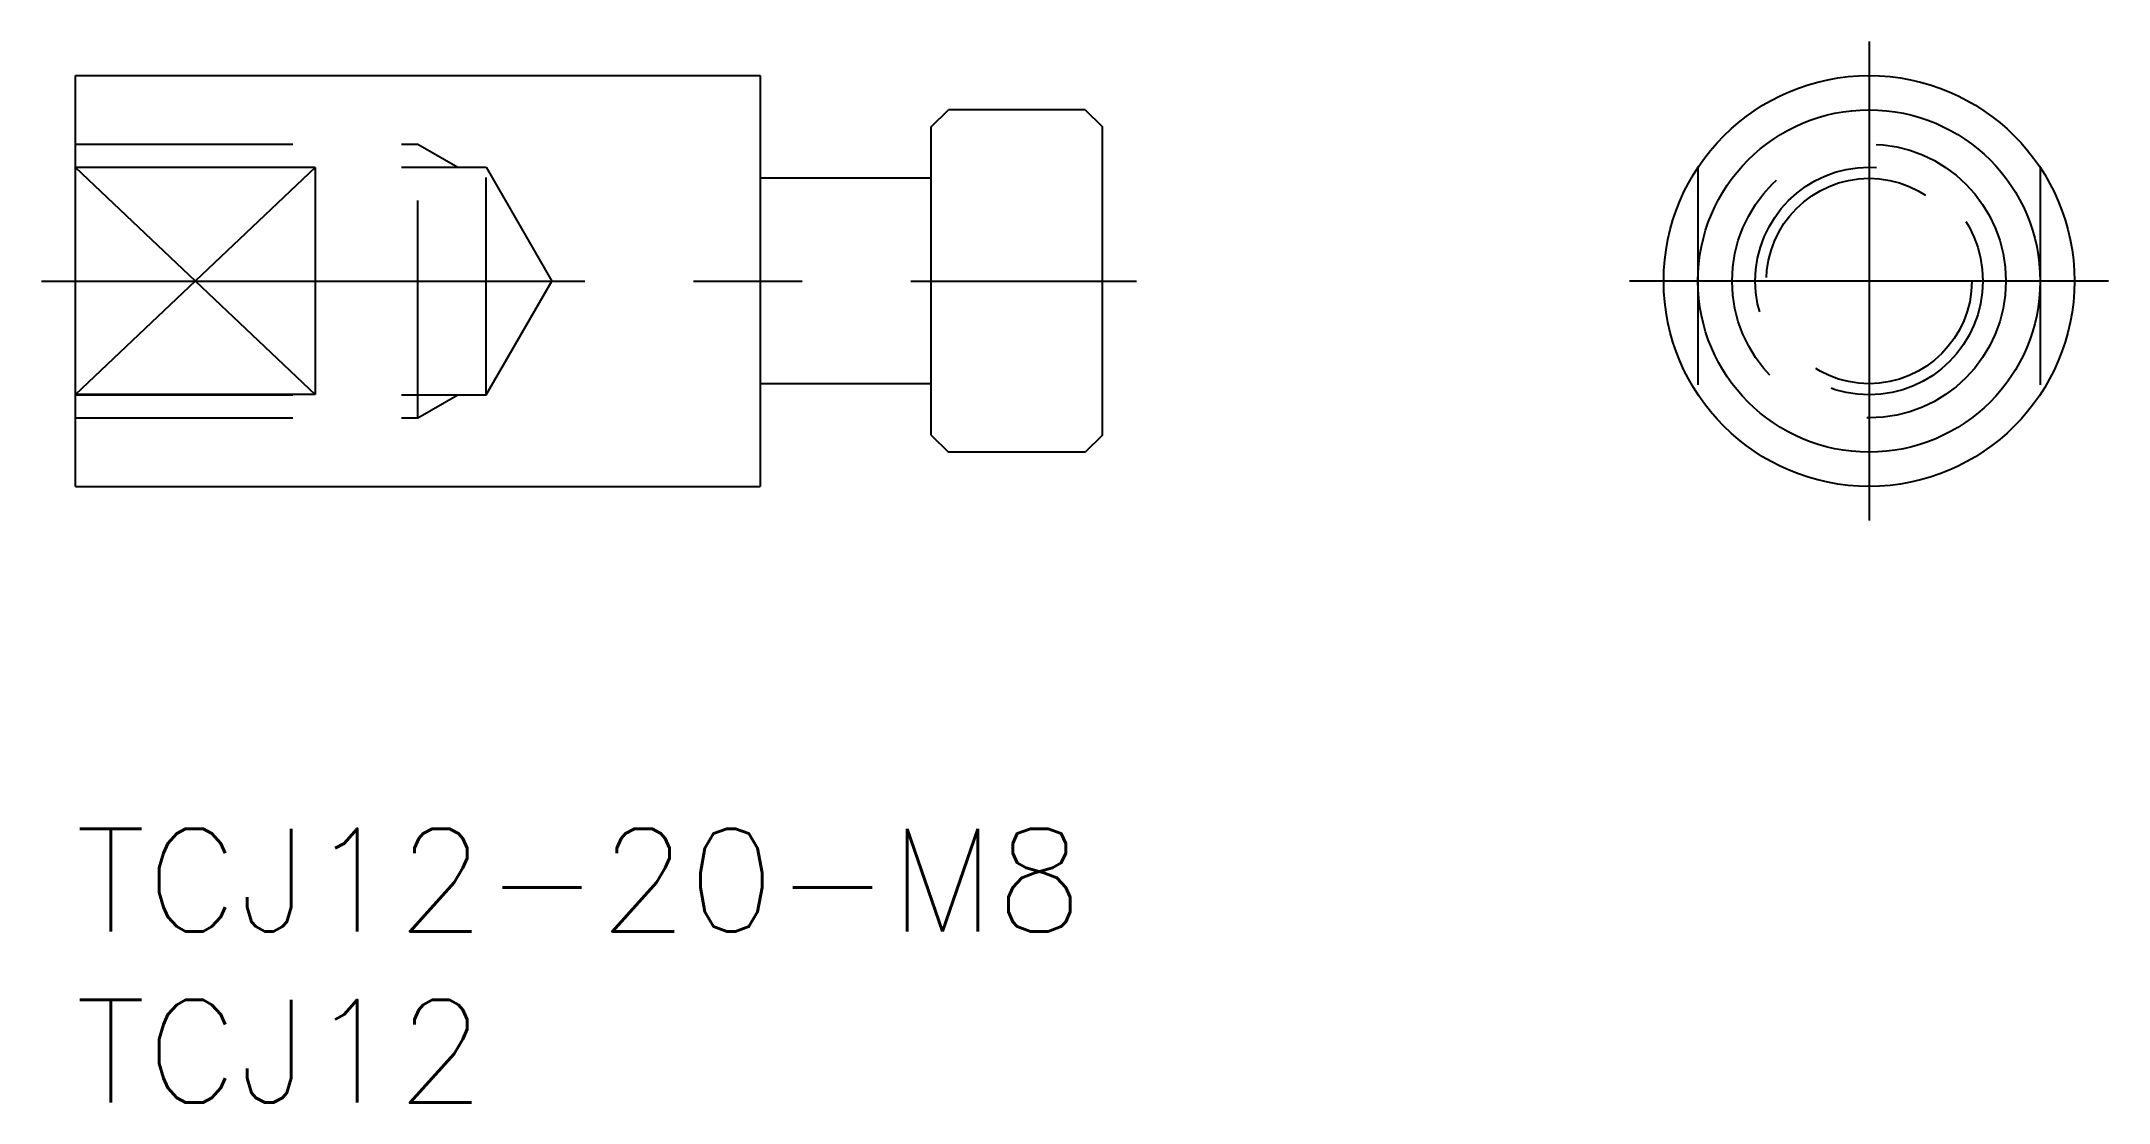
# Model space of a CAD drawing. Extents: x -1 to 59.4, y -8 to 23.
import ezdxf

# ---------------------------------------------------------------- set-up
doc = ezdxf.new("R2010")
doc.units = 0
doc.header["$LTSCALE"] = 0.5
doc.linetypes.add('CENTER', pattern=[50.8, 31.75, -6.35, 6.35, -6.35])
doc.linetypes.add('DASHED', pattern=[19.05, 12.7, -6.35])
for name, color, linetype in [('MSM_CENTER', 1, 'CENTER'), ('MSM_CONTINUOUS', 7, 'CONTINUOUS'), ('MSM_DASHED', 4, 'DASHED'), ('MSM_NARROW', 5, 'CONTINUOUS'), ('MSM_PART_NUMBER', 7, 'CONTINUOUS')]:
    doc.layers.add(name, color=color, linetype=linetype)
doc.styles.get("Standard").update_dxf_attribs({"font": 'txt.shx', "height": 1, "bigfont": 'bigfont.shx'})

# ---------------------------------------------------------------- blocks, each defined once
blk = doc.blocks.new('*U3')
at = {"layer": 'MSM_PART_NUMBER'}
blk.add_text('TCJ12-20-M8', height=3, dxfattribs=at).set_placement((0, -3))
blk = doc.blocks.new('*U4')
at = {"layer": 'MSM_PART_NUMBER'}
blk.add_text('TCJ12', height=3, dxfattribs=at).set_placement((0, -8))

msp = doc.modelspace()

# ---------------------------------------------------------------- linework, layer by layer
at = {"layer": 'MSM_CENTER'}
for p, q in [((52.401, 23), (52.401, 9)), ((-1, 16), (31, 16)), ((59.401, 16), (45.401, 16))]:
    msp.add_line(p, q, dxfattribs=at)
at = {"layer": 'MSM_CONTINUOUS'}
for p, q in [((0, 10), (0, 22)), ((0, 22), (20, 22)), ((20, 22), (20, 10)), ((25, 20.5), (25.5, 21)), ((29.5, 21), (25.5, 21)), ((29.5, 21), (30, 20.5)), ((25, 11.5), (25, 20.5)), ((30, 11.5), (30, 20.5)), ((7, 19.317), (0, 19.317)), ((7, 19.317), (7, 12.683)), ((25, 19), (20, 19)), ((25, 13), (20, 13)), ((7, 12.683), (0, 12.683)), ((25, 11.5), (25.5, 11)), ((30, 11.5), (29.5, 11)), ((29.5, 11), (25.5, 11)), ((0, 10), (20, 10))]:
    msp.add_line(p, q, dxfattribs=at)
for radius in [6, 5]:
    msp.add_circle((52.401, 16), radius, dxfattribs=at)
at = {"layer": 'MSM_DASHED'}
for p, q in [((0, 20), (10, 20)), ((10, 12), (10, 20)), ((10, 20), (11.172, 19.323)), ((0, 19.323), (12, 19.323)), ((12, 12.676), (12, 19.323)), ((12, 19.323), (13.919, 16)), ((47.401, 19.317), (47.401, 12.683)), ((57.401, 19.317), (57.401, 12.683)), ((12, 12.676), (13.919, 16)), ((0, 12.676), (12, 12.676)), ((10, 12), (11.172, 12.676)), ((0, 12), (10, 12))]:
    msp.add_line(p, q, dxfattribs=at)
for radius in [4, 3.324, 3]:
    msp.add_circle((52.401, 16), radius, dxfattribs=at)
at = {"layer": 'MSM_NARROW'}
for p, q in [((7, 19.317), (0, 12.683)), ((0, 19.317), (7, 12.683))]:
    msp.add_line(p, q, dxfattribs=at)

# ---------------------------------------------------------------- block references
at = {"layer": 'MSM_CONTINUOUS'}
for name in ['*U3', '*U4']:
    msp.add_blockref(name, (0, 0), dxfattribs=at)

doc.saveas('drawing.dxf')
